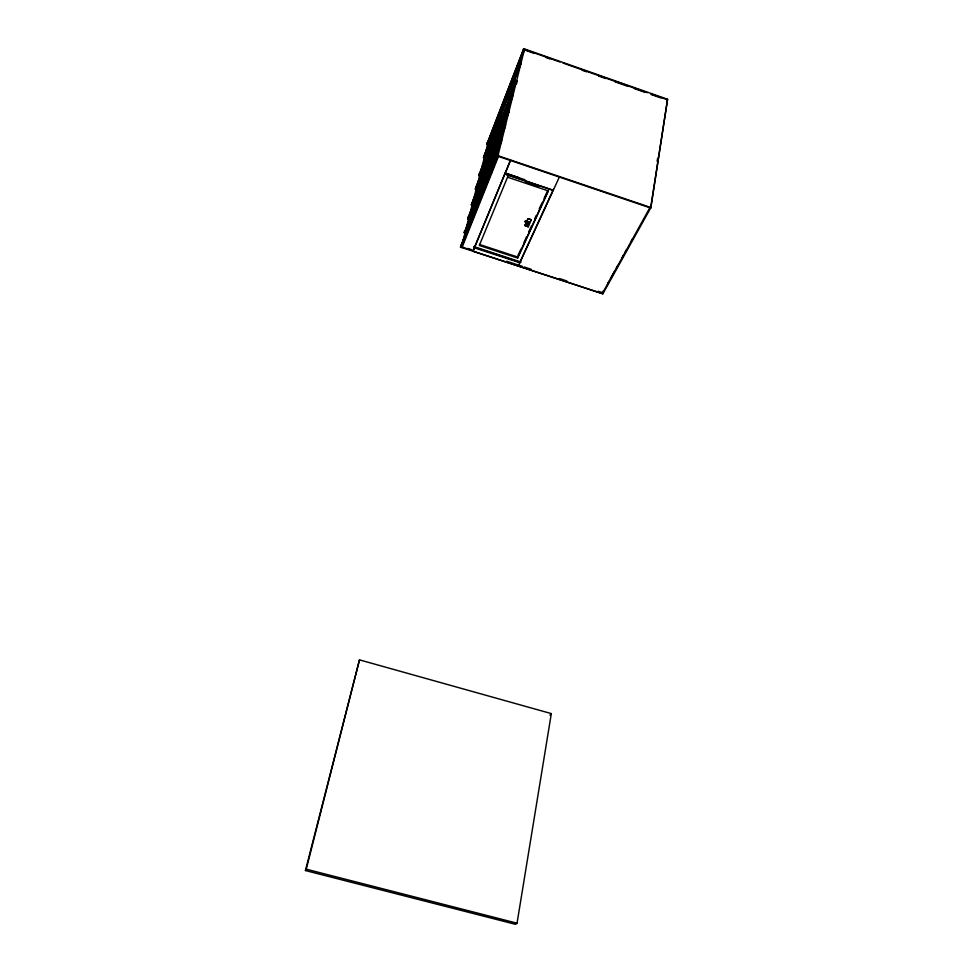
<?xml version="1.0" encoding="UTF-8"?>
<svg xmlns="http://www.w3.org/2000/svg" width="973" height="973" viewBox="0 0 973 973"><rect width="100%" height="100%" fill="white"/><g stroke="black" fill="none" stroke-linecap="round" stroke-linejoin="round"><path stroke-width="1.46" d="M649.988 207.796L650.645 208.003L667.575 99.258L523.681 48.65L486.816 144.515L487.607 144.782L524.155 50.523L523.292 50.219L523.681 48.65M498.468 153.941L497.556 153.625L460.484 247.118L602.883 293.797L650.901 207.553L667.575 99.258M650.086 207.285L602.275 293.603L473.036 251.241L474.69 246.862L474.447 247.823L519.874 262.734L520.081 261.761M657.152 161.36L657.626 158.368M517.04 923.195L551.326 713.598L359.487 659.864L305.425 870.543L515.629 924.35L517.04 923.195L306.252 869.193L305.425 870.543M602.883 293.797L603.406 290.805M559.366 177.062L518.281 266.067L518.463 265.106M525.104 221.491L528.74 223.158L529.166 221.808L528.169 222.513L525.104 221.491L529.166 221.808M528.242 226.831L525.031 225.359L528.242 226.831L531.355 219.789L528.035 218.682L525.031 225.359M531.355 219.789L528.035 218.682M526.867 225.177L527.561 223.425L528.327 224.204L527.451 223.912L526.867 225.177L527.755 225.468L528.436 223.717M518.329 266.079L518.536 265.118M527.755 225.468L526.977 224.69M525.006 221.917L525.335 220.993M507.942 176.235L479.3 245.451L517.66 258.064L518.573 254.026M504.902 174.021L553.236 190.319L504.902 174.021L510.606 159.998L473.036 251.241M516.493 83.909L517.295 80.686M505.279 119.521L507.115 112.163M508.113 108.198L509.207 103.783M513.975 84.651L515.082 80.236M460.484 247.118L497.556 153.625M502.153 139.115L501.241 138.798L500.803 140.55L501.715 140.866L465.033 232.961L464.194 232.681L464.632 230.978L465.471 231.258L500.487 143.299M467.721 218.876L504.756 124.641L505.656 124.945L468.548 219.156L467.721 218.876L504.756 124.641M507.894 112.004L508.794 112.309L472.136 205.181L471.309 204.902L508.32 110.314L509.207 110.618M513.026 95.038L512.139 94.734L511.725 96.388L512.613 96.692L506.228 112.941L505.352 112.637L505.765 110.995L506.641 111.287L512.491 96.388M509.67 99.149L508.806 98.845L515.581 80.917L516.456 81.221M483.472 157.553L520.373 61.931L521.236 62.236L484.274 157.821L483.472 157.553L520.373 61.931M650.645 208.003L497.835 156.203L524.544 48.954L487.607 144.782M498.03 136.025L503.005 116.213M500.73 125.87L501.8 121.625M499.38 133.41L503.649 116.383L502.384 116.006L497.033 137.229L497.677 137.436L497.045 137.217M500.84 129.214L504.087 116.249L509.378 102.749M508.806 98.845L515.581 80.917M492.131 169.363L517.867 66.334M496.802 134.456L497.665 134.748L476.174 189.443L475.359 189.176L497.215 132.815L498.079 133.106L476.588 187.825L475.773 187.558L497.215 132.815M500.268 120.737L501.119 121.029L479.64 175.931L478.825 175.651L500.669 119.12L501.521 119.411M306.252 869.193L359.487 659.864M471.309 204.902L508.32 110.314M475.359 189.176L475.773 187.558L476.588 187.825M478.825 175.651L500.669 119.12M472.136 205.181L508.66 112.029M461.786 245.658L460.934 245.391L461.786 245.658L461.336 247.385L498.03 155.716M462.455 243.019L488.008 143.25L487.205 142.982L488.008 143.25M463.306 242.326L465.508 233.715M468.086 223.668L469.545 217.928M471.017 212.187L472.489 206.446M475.031 196.485L476.15 192.095L475.542 191.9L505.595 115.471L506.24 115.69M479.008 180.954L480.078 176.77M481.866 169.776L482.973 165.446M483.703 162.576L485.174 156.823M486.816 144.515L523.292 50.219M484.274 157.821L520.847 63.829L519.983 63.525M480.893 170.993L510.91 94.15L511.555 94.357L510.922 94.138M510.083 97.519L509.22 97.227L510.083 97.519L515.398 83.933M502.81 116.711L516.055 82.851L515.179 82.547M502.53 119.253L512.139 94.734M468.548 219.156L505.23 126.66L504.33 126.356M464.194 232.681L501.241 138.798M474.763 213.196L476.454 208.964M478.716 203.321L480.407 199.088M496.206 159.584L497.908 155.352M474.423 247.483L505.145 173.024M524.946 225.736L527.95 219.059M528.169 222.513L528.485 221.576M528.74 223.158L525.238 221.418M518.439 254.585L520.944 249.1M524.082 242.241L526.588 236.755M528.594 232.073L531.599 225.785M534.724 218.925L536.111 215.617M539.237 208.757L542.241 202.469M544.126 198.346L547.252 191.486M548.59 189.942L517.879 257.091L479.531 244.491M517.66 258.064L548.371 190.927L507.699 177.22M519.618 262.868L553.43 189.321M607.517 283.873L608.989 281.233M610.46 278.594L614.863 270.676M616.323 268.037L617.794 265.386M622.197 257.468L623.669 254.829M625.14 252.189L626.6 249.55M631.003 241.62L632.474 238.981M549.94 715.216L551.326 713.598M473.754 246.558L521.09 262.102M474.569 247.337L519.983 262.248M462.832 246.838L461.956 247.604L498.638 155.935L497.835 156.203M467.745 248.443L471.893 249.806M506.678 261.226L522.404 266.383M524.155 266.967L531.282 269.302M559.584 278.57L566.858 280.978M598.164 291.243L602.433 292.642M463.476 247.568L471.771 250.304M464.632 230.978L465.471 231.258M506.568 173.498L519.339 177.816M506.544 173.559L524.958 179.762M526.162 182.377L538.774 186.634M497.106 155.412L650.901 207.553M505.765 110.995L506.641 111.287M524.35 49.441L560.095 62.017M562.953 63.026L647.313 92.69M651.594 94.199L667.332 99.72M526.308 50.608L533.472 53.126M545.707 57.431L549.988 58.939M582.158 70.251L586.451 71.759M598.614 76.028L605.765 78.545M615.094 81.829L627.986 86.354M634.372 88.604L644.381 92.119M650.888 94.417L660.922 97.932M524.252 49.891L487.887 143.688L524.252 49.891M468.986 217.478L468.147 217.21L468.986 217.478M472.562 203.515L471.735 203.248L472.562 203.515M492.07 172.489L491.401 172.27L492.07 172.489M484.676 156.252L483.873 155.984L484.676 156.252M480.042 174.325L479.227 174.058L480.042 174.325"/></g></svg>
